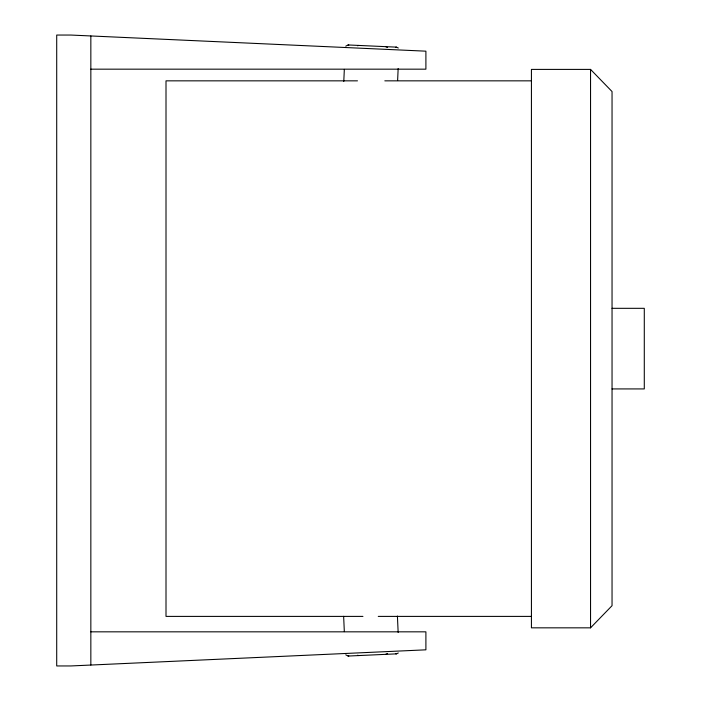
<?xml version="1.0" encoding="UTF-8"?>
<svg xmlns="http://www.w3.org/2000/svg" width="701" height="701" viewBox="0 0 701 701"><rect width="100%" height="100%" fill="white"/><g stroke="black" fill="none" stroke-linecap="round" stroke-linejoin="round"><path stroke-width="1.05" d="M343.788 81.412L344.331 69.381M397.616 80.571L398.159 68.54M345.742 46.187L348.125 44.952L396.442 47.142L398.308 48.018M590.549 627.833L612.043 605.69L612.043 91.551L590.549 69.399L531.428 69.399L531.428 627.833L590.549 627.833L590.549 69.399M387.574 653.472L385.708 654.34M398.308 652.981L396.442 653.858L348.125 656.048L345.742 654.813M357.51 45.74L358.868 45.434M348.125 656.048L348.818 655.926M395.75 47.204L396.442 47.142M90.841 69.171L425.901 69.171L425.901 51.173L70.871 35.05L56.711 35.05L56.711 665.95L70.871 665.95L425.901 649.827L425.901 631.829L90.841 631.829M357.475 80.843L166.006 80.843L166.006 616.398L362.943 616.398M384.823 80.843L531.428 80.843M612.043 308.317L644.289 308.317L644.289 388.924L612.043 388.924M378.26 616.398L531.428 616.398M395.75 653.796L396.442 653.858M358.868 655.566L357.51 655.26M385.708 46.66L387.574 47.528M348.125 44.952L348.818 45.074M397.414 616.056L398.159 632.46M343.639 616.31L344.331 631.619M90.841 35.953L90.841 665.047"/></g></svg>
